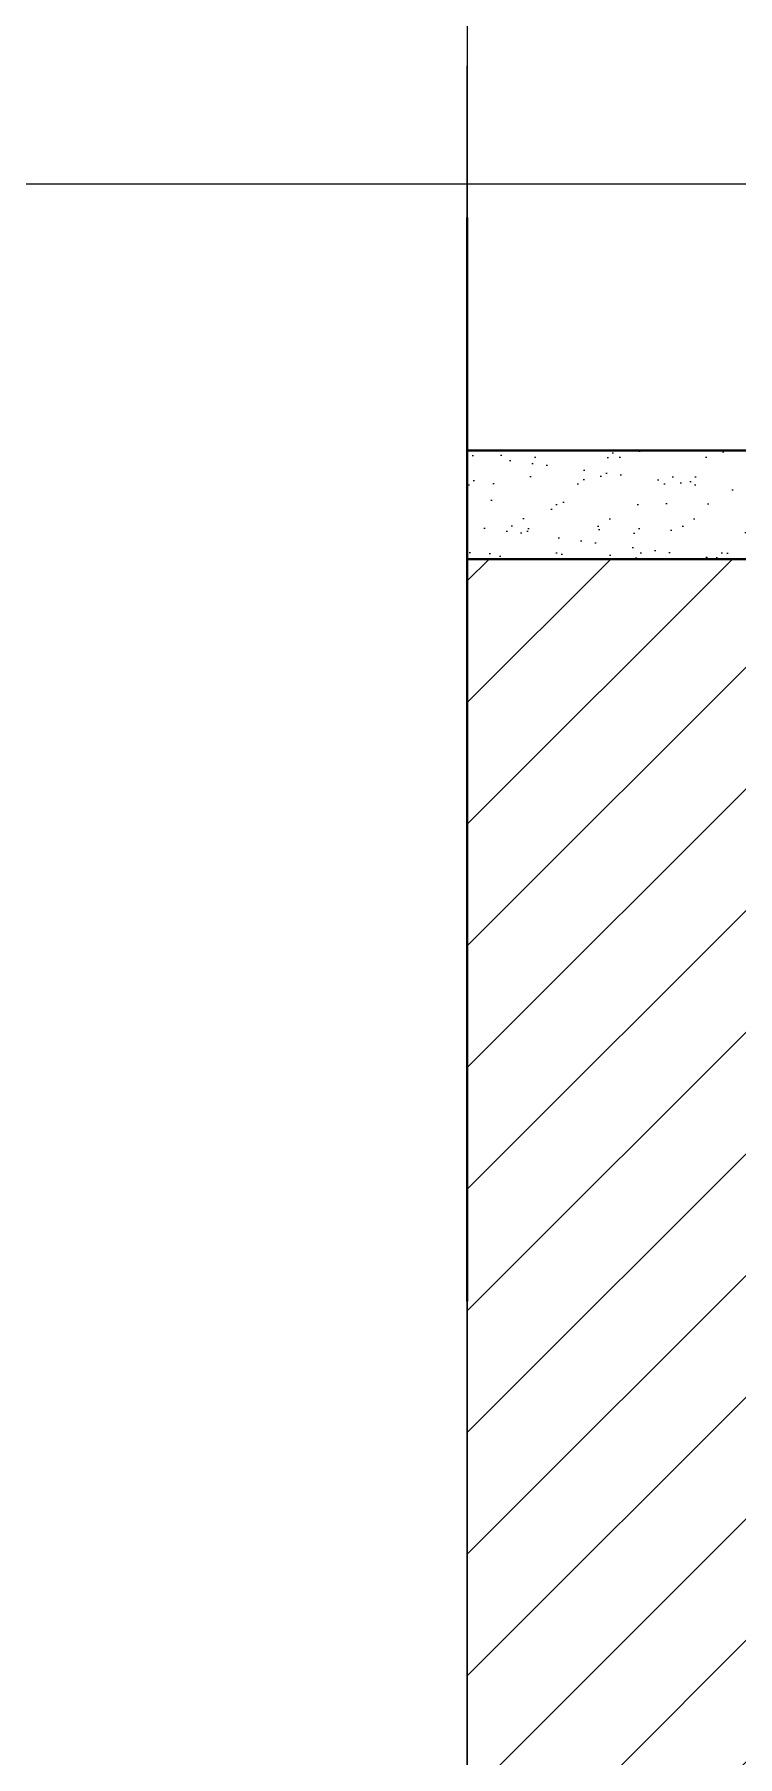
# Model space of a CAD drawing. Header units: millimetres. Extents: x 1251.1 to 1334.1, y 1577.6 to 1641.3.
# Drawn here: x 1299.9213 to 1299.9862, y 1610.6061 to 1610.765 of the extents above; entities that cross this region are included whole.
import ezdxf

# ---------------------------------------------------------------- set-up
doc = ezdxf.new("R2010")
doc.units = ezdxf.units.MM
doc.linetypes.add('ACAD_ISO02W100', pattern=[15, 12, -3])
doc.linetypes.add('TRATTOPUNTO', pattern=[1, 0.5, -0.25, 0, -0.25])
doc.layers.add('MURATURA', color=140, linetype='Continuous')
doc.layers.add('MURATURA sezioni - section wall', color=7, linetype='Continuous', lineweight=40)
doc.layers.add('TRATTEGGIO - hatch', color=252, linetype='Continuous', lineweight=20)

msp = doc.modelspace()

# ---------------------------------------------------------------- hatches: boundary and pattern name
at = {"layer": 'TRATTEGGIO - hatch'}
h = msp.add_hatch(dxfattribs=at)
h.set_pattern_fill('AR-SAND', color=256, scale=9.99999999999999e-05, style=0)
h.set_pattern_definition([(142.5, (1306.906767464679, 1610.7522913584), (0.0001600031295984044, 0.004894132373293419), [0, -0.003860799999999998, 0, -0.004317999999999997, 0, -0.004127499999999997]), (172.5, (1306.906767464679, 1610.7522913584), (-0.004495232831380022, 0.007168251005683537), [0, -0.002082799999999999, 0, -0.003479799999999997, 0, -0.001333499999999999]), (212.5, (1306.909891664679, 1610.7522913584), (-0.007909923702414572, 1.43718467854569e-05), [0, -0.001269999999999995, 0, -0.004571999999999983, 0, -0.005968999999999978]), (222.5, (1306.909891664679, 1610.7522913584), (-0.007635564524722966, 0.00222929323257216), [0, -0.0006349999999999995, 0, -0.002997199999999997, 0, -0.003428999999999997])])
h.paths.add_polyline_path([(1300.044223938244, 1610.60662800721), (1300.054223938244, 1610.60662800721), (1300.054223938244, 1610.72662800721), (1300.010723938244, 1610.72662800721), (1300.009723938244, 1610.72162800721), (1300.009723938244, 1610.71662800721), (1300.044223938244, 1610.71662800721)])
h.paths.add_polyline_path([(1299.961223938244, 1610.72662800721), (1299.961223938244, 1610.71662800721), (1299.993723938244, 1610.71662800721), (1299.993723938244, 1610.72162800721), (1299.992723938244, 1610.72662800721), (1299.986723938244, 1610.72662800721)])
h = msp.add_hatch(dxfattribs=at)
h.set_pattern_fill('ANSI31', color=256, scale=0.0025, style=0)
h.set_pattern_definition([(45, (867.5087378648378, 831.5905522722998), (-0.005612660075668221, 0.005612660075668221), [])])
h.paths.add_polyline_path([(1299.961223938244, 1610.474271353462), (1299.990836736585, 1610.474271353462), (1299.999223938244, 1610.528635853954), (1300.028098910584, 1610.528635853954, -0.1952256424290443), (1300.027442755371, 1610.529003704944), (1300.011442755371, 1610.549024337012, -0.1701742515066235), (1300.011223938244, 1610.549648639278), (1300.011223938244, 1610.595659287759, -0.4142135623730951), (1300.012223938244, 1610.596659287759), (1300.028223938244, 1610.596659287759), (1300.028223938244, 1610.60562800721, -0.4142135623730284), (1300.029223938244, 1610.60662800721), (1300.044223938244, 1610.60662800721), (1300.044223938244, 1610.71662800721), (1300.009723938244, 1610.71662800721), (1300.009723938244, 1610.70662800721), (1300.008023938244, 1610.70662800721), (1300.008023938244, 1610.69412800721), (1300.012323938244, 1610.70312800721), (1300.014023938244, 1610.70312800721), (1300.009723938244, 1610.69412800721), (1300.009723938244, 1610.68512800721), (1300.008023938244, 1610.68512800721), (1300.008023938244, 1610.68212800721), (1300.009723938244, 1610.68212800721), (1300.009723938244, 1610.680961340543), (1300.008323938244, 1610.67812800721), (1300.008023938244, 1610.67812800721), (1300.008023938244, 1610.67512800721), (1300.011023938244, 1610.68012800721), (1300.012723938244, 1610.68012800721), (1300.009723938244, 1610.67512800721), (1300.009723938244, 1610.67112800721), (1300.008023938244, 1610.67112800721), (1300.008023938244, 1610.66812800721), (1300.009723938244, 1610.66812800721), (1300.009723938244, 1610.666961340543), (1300.008323938244, 1610.66412800721), (1300.007723938244, 1610.66412800721), (1300.007723938244, 1610.66392800721), (1300.006523938244, 1610.663339599587), (1300.006523938244, 1610.662939599587), (1300.007723938244, 1610.66192800721), (1300.007723938244, 1610.66177800721), (1300.001723938244, 1610.662835969094), (1300.001723938244, 1610.661685969094), (1299.996923938244, 1610.662532338602), (1299.996923938244, 1610.662732338602), (1299.995723938243, 1610.663743930979), (1299.995723938243, 1610.66412800721), (1299.993723938244, 1610.66412800721), (1299.993723938244, 1610.66812800721), (1299.990723938243, 1610.67312800721), (1299.992423938244, 1610.67312800721), (1299.995423938244, 1610.66812800721), (1299.995423938244, 1610.67112800721), (1299.995123938244, 1610.67112800721), (1299.993723938244, 1610.673961340543), (1299.993723938244, 1610.67512800721), (1299.995423938244, 1610.67512800721), (1299.995423938244, 1610.67812800721), (1299.993723938244, 1610.67812800721), (1299.993723938244, 1610.68212800721), (1299.995423938244, 1610.68212800721), (1299.995423938244, 1610.68512800721), (1299.993723938244, 1610.68512800721), (1299.993723938244, 1610.69412800721), (1299.989423938244, 1610.70312800721), (1299.991123938244, 1610.70312800721), (1299.995423938244, 1610.69412800721), (1299.995423938244, 1610.70662800721), (1299.993723938244, 1610.70662800721), (1299.993723938244, 1610.71662800721), (1299.961223938244, 1610.71662800721)])

# ---------------------------------------------------------------- linework, layer by layer
at = {"layer": 'MURATURA', "linetype": 'ACAD_ISO02W100'}
for p, q in [((1299.961223938244, 1627.781035714557), (1299.961223938244, 1606.633036329771)), ((1298.445591506608, 1610.751261697454), (1311.445591506608, 1610.751261697454))]:
    msp.add_line(p, q, dxfattribs=at)
at = {"layer": 'MURATURA', "linetype": 'ACAD_ISO02W100', "ltscale": 0.07}
msp.add_line((1299.961223938244, 1627.781035714557), (1299.961223938244, 1606.633036329771), dxfattribs=at)
at = {"layer": 'MURATURA'}
msp.add_line((1299.961223938244, 1610.46212800721), (1299.961223938244, 1610.76212800721), dxfattribs=at)
at = {"layer": 'MURATURA sezioni - section wall', "linetype": 'TRATTOPUNTO', "ltscale": 0.02}
msp.add_line((1299.961223938244, 1610.748154840358), (1299.961223938244, 1610.444433942919), dxfattribs=at)
at = {"layer": 'MURATURA sezioni - section wall'}
for p, q in [((1299.961223938244, 1610.72662800721), (1299.995723938244, 1610.72662800721)), ((1299.961223938244, 1610.72662800721), (1299.995723938244, 1610.72662800721)), ((1299.961223938244, 1610.71662800721), (1299.993723938244, 1610.71662800721)), ((1299.961223938244, 1610.71662800721), (1299.993723938244, 1610.71662800721))]:
    msp.add_line(p, q, dxfattribs=at)

doc.saveas('drawing.dxf')
